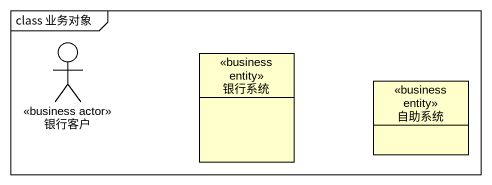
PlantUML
@startuml
mainframe class 业务对象
allowmixing
hide circle
hide empty members
actor 银行客户 <<business actor>>
class 银行系统 <<business entity>>
class 自助系统 <<business entity>>
@enduml
